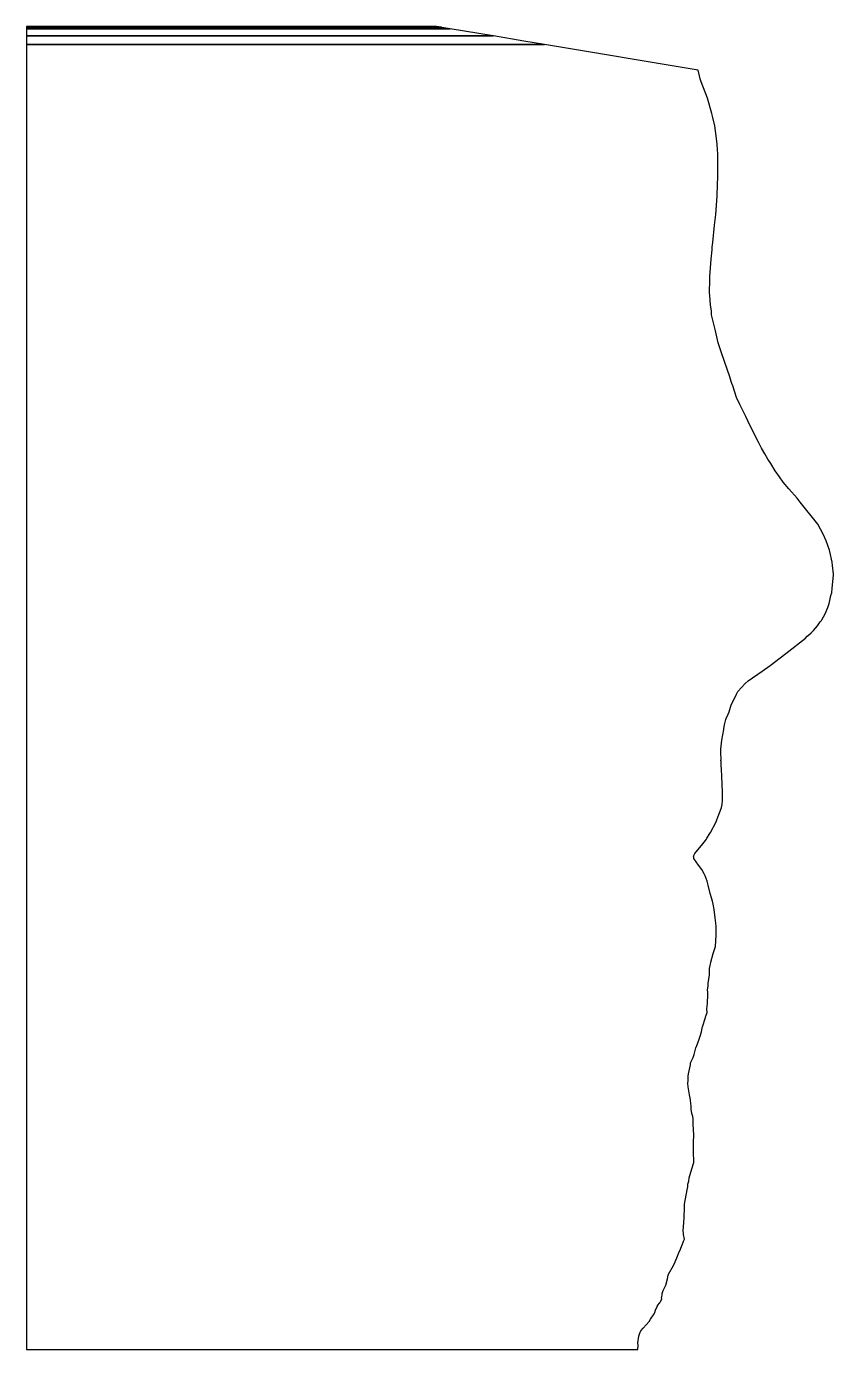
# Model space of a CAD drawing. Extents: x -56 to 56, y -92 to 92.
import ezdxf

# ---------------------------------------------------------------- set-up
doc = ezdxf.new("R2010")
doc.units = 0
doc.layers.add('25_75000', color=7, linetype='CONTINUOUS')

msp = doc.modelspace()

# ---------------------------------------------------------------- linework, layer by layer
at = {"layer": '25_75000', "color": 5}
for points in [[(-56.17, 91.64301), (-56.17, 91.633), (1.064, 91.633), (0.765, 91.68501), (-56.17, 91.68501), (-56.17, 91.64301)], [(-56.17, 91.592), (-56.17, 91.565), (1.476, 91.565), (1.089, 91.631), (-56.17, 91.631), (-56.17, 91.592)], [(-56.17, 91.442), (-56.17, 91.37), (2.657, 91.37), (1.492, 91.563), (-56.17, 91.563), (-56.17, 91.442)], [(-56.17, 91.11201), (-56.17, 90.369), (8.655, 90.369), (2.674, 91.366), (-56.17, 91.366), (-56.17, 91.11201)], [(12.916, 89.65601), (8.686, 90.36201), (-56.17, 90.36201), (-56.17, 89.18201), (15.762, 89.18201), (12.916, 89.65601)], [(-56.17, -10.317), (-56.17, -92.11401), (28.741, -92.11401), (28.76, -91.51701), (28.746, -91.178), (28.87, -90.241), (29.042, -89.69501), (29.157, -89.498), (29.469, -89.135), (30.303, -88.242), (30.485, -87.899), (30.982, -87.133), (31.063, -86.98701), (31.187, -86.665), (31.435, -86.064), (31.473, -86.005), (31.783, -85.635), (31.88, -85.43501), (32.071, -85.12801), (32.029, -84.874), (32.064, -84.77801), (32.124, -84.50101), (32.104, -84.41701), (32.118, -84.326), (32.247, -83.897), (32.599, -83.163), (32.853, -82.29601), (32.959, -81.801), (33.001, -81.666), (33.664, -80.44901), (33.924, -79.922), (34.237, -79.13), (34.391, -78.76501), (34.663, -78.159), (34.709, -78.04201), (34.956, -77.315), (35.063, -77.039), (35.185, -76.76), (35.05, -76.12), (35.071, -75.98801), (35.003, -75.62), (35.129, -74.484), (35.129, -74.23), (35.178, -74.02901), (35.192, -72.111), (35.208, -71.927), (35.592, -69.909), (35.652, -69.523), (35.675, -69.151), (35.79, -68.718), (35.857, -68.256), (36.205, -67.00401), (36.501, -66.153), (36.479, -65.58), (36.445, -65.109), (36.458, -64.97701), (36.443, -64.66901), (36.467, -64.043), (36.446, -63.529), (36.477, -62.097), (36.471, -61.781), (36.433, -61.471), (36.391, -60.949), (36.428, -60.05), (36.369, -59.727), (36.239, -59.337), (36.139, -58.724), (36.139, -58.26), (36.092, -57.98), (36.015, -57.407), (35.881, -56.732), (35.7, -55.611), (35.659, -55.171), (35.696, -54.743), (35.695, -54.118), (35.748, -53.832), (36.016, -52.57), (36.054, -52.337), (36.101, -52.178), (36.409, -51.526), (36.557, -51.122), (36.772, -50.202), (36.83, -50.065), (36.864, -50.004), (37.239, -48.999), (37.473, -48.306), (37.476, -48.259), (37.556, -47.975), (37.678, -47.448), (37.667, -47.388), (37.706, -47.299), (38.114, -46.005), (38.143, -45.908), (38.154, -45.819), (38.34, -45.284), (38.313, -44.767), (38.404, -44.063), (38.436, -42.814), (38.424, -42.501), (38.429, -42.462), (38.405, -42.157), (38.506, -41.625), (38.509, -41.278), (38.659, -40.05), (38.665, -39.537), (38.696, -39.179), (38.751, -38.755), (38.793, -38.566), (38.866, -38.295), (39.195, -37.118), (39.438, -36.397), (39.521, -36.122), (39.586, -34.536), (39.585, -33.367), (39.551, -32.865), (39.462, -32.128), (39.342, -30.986), (39.194, -30.231), (39.096, -29.829), (38.79, -28.764), (38.5, -27.591), (38.338, -27.038), (38.058, -26.3), (37.951, -26.042), (37.606, -25.426), (37.146, -24.839), (36.516, -23.918), (36.505, -23.735), (36.47, -23.573), (36.498, -23.488), (36.65, -23.212), (37.746, -21.879), (38.141, -21.38), (38.236, -21.222), (38.322, -21.098), (38.704, -20.45), (38.81, -20.301), (39.598, -18.824), (39.689, -18.521), (39.985, -17.769), (40.168, -17.327), (40.322, -16.834), (40.42, -16.396), (40.465, -15.822), (40.467, -14.715), (40.365, -12.458), (40.37, -12.136), (40.341, -11.853), (40.287, -10.629), (40.314, -10.418), (40.271, -10.288), (40.284, -10.136), (40.231, -9.217), (40.267, -8.728), (40.382, -7.472), (40.643, -5.971), (40.645, -5.846), (40.754, -5.343), (40.94, -4.574), (40.98, -4.462), (41.263, -3.872), (41.393, -3.527), (41.688, -2.552), (42.153, -1.682), (42.424, -1.072), (42.608, -0.715), (43.636, 0.415), (44.039, 0.761), (45.997, 2.117), (47.108, 2.928), (49.281, 4.584), (51.99, 6.715), (52.249, 6.971), (52.422, 7.109), (52.808, 7.442), (52.899, 7.532), (53.11, 7.76), (53.679, 8.426), (54.048, 8.957), (54.206, 9.158), (54.27, 9.257), (54.739, 10.106), (55.1, 10.956), (55.294, 11.513), (55.403, 11.926), (55.538, 12.631), (55.646, 13.015), (55.721, 13.666), (55.898, 15.474), (55.874, 15.613), (55.755, 16.783), (55.696, 17.26), (55.401, 18.761), (55.347, 18.951), (54.877, 20.251), (54.474, 21.136), (53.72, 22.541), (51.276, 25.584), (50.852, 26.139), (49.683, 27.468), (48.925, 28.382), (48.374, 29.133), (47.815, 29.937), (47.196, 30.953), (46.772, 31.575), (46.359, 32.335), (45.919, 33.083), (45.494, 33.954), (44.27, 36.287), (43.722, 37.524), (42.9, 39.172), (42.446, 40.159), (41.907, 41.748), (41.77, 42.091), (41.674, 42.371), (41.476, 43.031), (40.327, 46.347), (40.078, 47.185), (39.878, 47.75), (39.519, 49.409), (38.976, 51.622), (38.941, 52.181), (38.798, 52.985), (38.727, 54.313), (38.669, 54.663), (38.733, 56.536), (38.716, 56.788), (38.723, 56.97), (38.925, 59.381), (39.046, 60.67), (39.063, 61.023), (39.152, 61.661), (39.38, 64.09), (39.552, 65.576), (39.728, 68.10001), (39.797, 69.783), (39.815, 70.719), (39.846, 71.416), (39.834, 73.33), (39.844, 74.04601), (39.797, 74.50301), (39.731, 75.33401), (39.626, 76.11301), (39.423, 77.883), (39.101, 79.218), (38.984, 79.596), (38.41, 81.744), (37.513, 83.98801), (37.384, 84.40701), (37.302, 84.82101), (37.084, 85.624), (15.77, 89.18101), (-56.17, 89.18101), (-56.17, -10.317)]]:
    msp.add_lwpolyline(points, dxfattribs=at)

doc.saveas('drawing.dxf')
